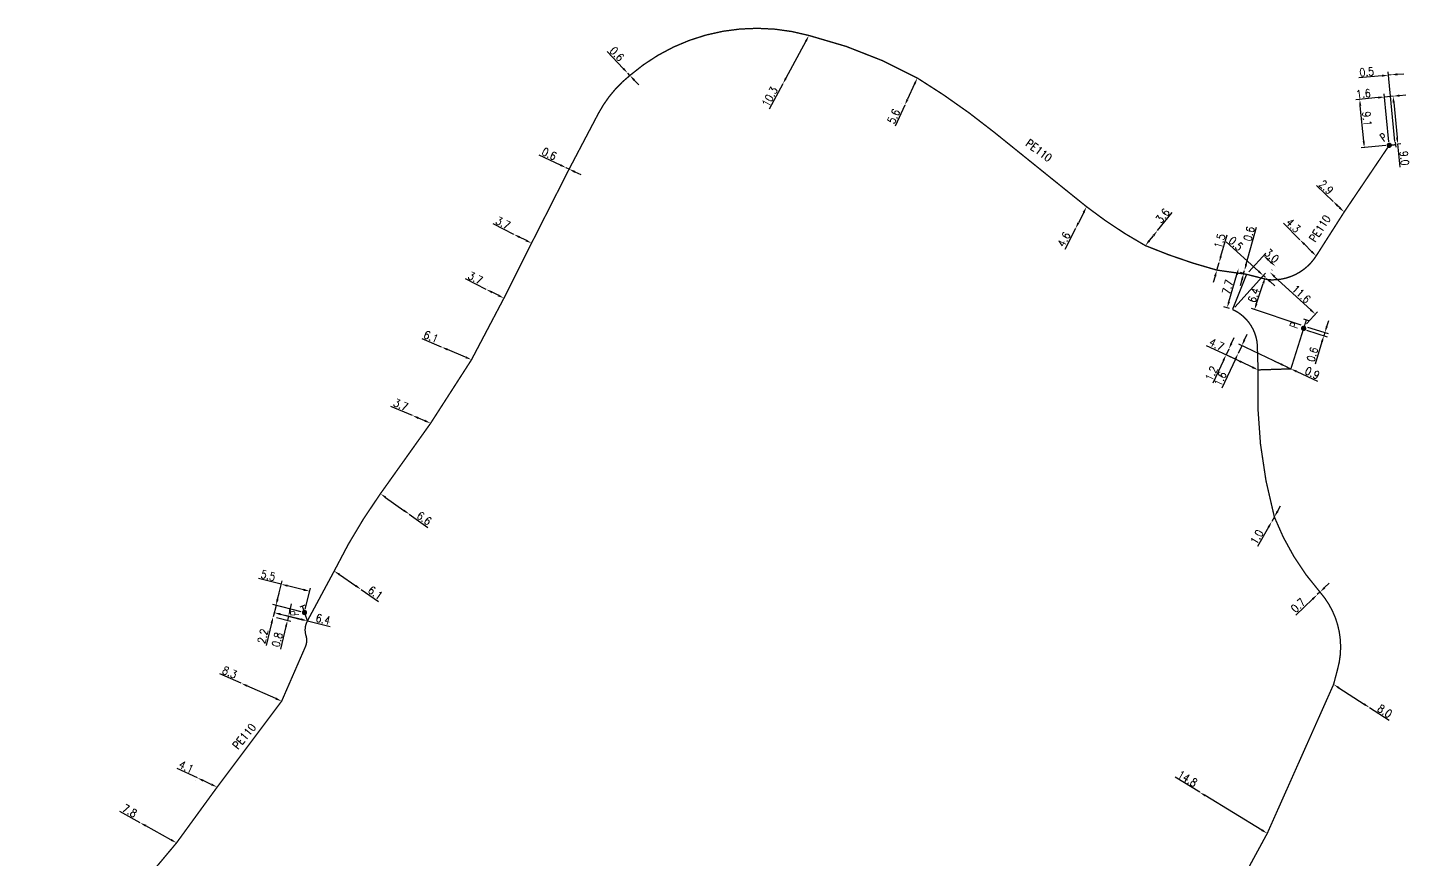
# Model space of a CAD drawing. Header units: millimetres. Extents: x 183244 to 183855, y 152994 to 153304.
# Drawn here: x 183596.2 to 183855.4, y 153147.8 to 153303.8 of the extents above; entities that cross this region are included whole.
import ezdxf
from ezdxf.enums import TextEntityAlignment as Align

# ---------------------------------------------------------------- set-up
doc = ezdxf.new("R2010")
doc.units = ezdxf.units.MM
doc.header["$PDMODE"] = 34
doc.linetypes.add('L_100_PE', pattern=[14, 10, -1.5, 1, -1.5])
doc.layers.get('0').update_dxf_attribs({"linetype": 'CONTINUOUS'})
doc.layers.get('DEFPOINTS').update_dxf_attribs({"linetype": 'CONTINUOUS'})
for name, color, linetype in [('L_140', 3, 'CONTINUOUS'), ('L_300', 7, 'CONTINUOUS'), ('L_340', 7, 'CONTINUOUS')]:
    doc.layers.add(name, color=color, linetype=linetype)
doc.styles.add('G_ROMANS', font='ROMANS.SHX', dxfattribs={"width": 0.75})
doc.styles.get("Standard").update_dxf_attribs({"font": 'romans.shx', "width": 0.85})
doc.dimstyles.get("Standard").update_dxf_attribs({"dimtxt": 1.5, "dimasz": 1.2, "dimexe": 0.625, "dimexo": 0.625, "dimgap": 0.25, "dimtad": 1, "dimdec": 1, "dimzin": 0, "dimdsep": 46, "dimtxsty": 'Standard', "dimcen": -0.5, "dimadec": 0, "dimazin": 0, "dimtfac": 1, "dimtdec": 1, "dimtmove": 0, "dimatfit": 3, "dimfxl": 1, "dimtolj": 1, "dimtzin": 0, "dimarcsym": 0})

# ---------------------------------------------------------------- blocks, each defined once
blk = doc.blocks.new('L_340_07')
at = {"color": 0, "linetype": 'Continuous', "const_width": 0.25, "flags": 128}
blk.add_lwpolyline([(0, 0), (1.25, 0)], dxfattribs=at)
at = {"color": 0, "linetype": 'Continuous', "flags": 128}
blk.add_lwpolyline([(1.25, -0.5), (1.25, 0.5)], dxfattribs=at)
at = {"color": 0, "linetype": 'Continuous', "style": 'G_ROMANS', "width": 0.75, "flags": 3}
for tag, p in [('DEF_LEG', (0.72, -3.47)), ('DEF_COUP', (0.72, -5.97)), ('DEF_TYPE', (0.72, -8.47))]:
    blk.add_attdef(tag, text='', height=1.2, dxfattribs=at).set_placement(p, align=Align.MIDDLE)
blk = doc.blocks.new('L_300_12')
at = {"color": 0, "linetype": 'Continuous', "const_width": 0.497, "flags": 128}
blk.add_lwpolyline([(-0.25, 0, 1), (0.25, 0, 1)], format="xyb", close=True, dxfattribs=at)
at = {"color": 0, "linetype": 'Continuous', "style": 'G_ROMANS', "width": 0.75}
blk.add_text('P', height=1.5, dxfattribs=at).set_placement((0, 1.85), align=Align.MIDDLE)
at = {"color": 0, "linetype": 'Continuous', "style": 'G_ROMANS', "width": 0.75, "flags": 3}
for tag, p in [('DEF_LEG', (0, -5)), ('DEF_COUP', (0, -7.5)), ('DEF_TYPE', (0, -10))]:
    blk.add_attdef(tag, text='', height=1.2, dxfattribs=at).set_placement(p, align=Align.MIDDLE)
blk = doc.blocks.new('*D36')
at = {"layer": 'DEFPOINTS', "color": 0, "linetype": 'Continuous'}
for p in [(183617.32, 153154.66), (183617.32, 153154.66), (183624.15, 153150.88)]:
    blk.add_point(p, dxfattribs=at)
at = {"layer": 'L_140', "color": 0, "linetype": 'Continuous', "lineweight": -2}
for p, q in [((183617.32, 153154.66), (183613.5, 153156.78)), ((183623.1, 153151.46), (183618.37, 153154.08))]:
    blk.add_line(p, q, dxfattribs=at)
at = {"layer": 'L_140', "color": 0, "linetype": 'Continuous'}
for points in [[(183618.47, 153154.26), (183618.28, 153153.91), (183617.32, 153154.66)], [(183623.19, 153151.64), (183623, 153151.29), (183624.15, 153150.88)]]:
    blk.add_solid(points, dxfattribs=at)
at = {"layer": 'L_140', "color": 0, "linetype": 'Continuous', "insert": (183615.37, 153156.89), "char_height": 1.5, "attachment_point": 5, "rotation": 331.0026}
blk.add_mtext('\\A1;7.8', dxfattribs=at)
blk = doc.blocks.new('*D37')
at = {"layer": 'DEFPOINTS', "color": 0, "linetype": 'Continuous'}
for p in [(183628.05, 153163.07), (183628.05, 153163.07), (183631.76, 153161.34)]:
    blk.add_point(p, dxfattribs=at)
at = {"layer": 'L_140', "color": 0, "linetype": 'Continuous', "lineweight": -2}
for p, q in [((183628.05, 153163.07), (183624.26, 153164.83)), ((183627.78, 153162.5), (183627.78, 153162.5)), ((183630.67, 153161.84), (183629.13, 153162.56)), ((183631.5, 153160.77), (183631.5, 153160.77))]:
    blk.add_line(p, q, dxfattribs=at)
at = {"layer": 'L_140', "color": 0, "linetype": 'Continuous'}
for points in [[(183629.22, 153162.74), (183629.05, 153162.38), (183628.05, 153163.07)], [(183630.76, 153162.02), (183630.59, 153161.66), (183631.76, 153161.34)]]:
    blk.add_solid(points, dxfattribs=at)
at = {"layer": 'L_140', "color": 0, "linetype": 'Continuous', "insert": (183625.96, 153165.15), "char_height": 1.5, "attachment_point": 5, "rotation": 335.0096}
blk.add_mtext('\\A1;4.1', dxfattribs=at)
blk = doc.blocks.new('*D38')
at = {"layer": 'DEFPOINTS', "color": 0, "linetype": 'Continuous'}
for p in [(183636.26, 153180.82), (183636.26, 153180.82), (183643.85, 153177.46)]:
    blk.add_point(p, dxfattribs=at)
at = {"layer": 'L_140', "color": 0, "linetype": 'Continuous', "lineweight": -2}
for p, q in [((183636.26, 153180.82), (183632.26, 153182.58)), ((183642.75, 153177.95), (183637.35, 153180.33))]:
    blk.add_line(p, q, dxfattribs=at)
at = {"layer": 'L_140', "color": 0, "linetype": 'Continuous'}
for points in [[(183637.43, 153180.51), (183637.27, 153180.15), (183636.26, 153180.82)], [(183642.83, 153178.13), (183642.67, 153177.76), (183643.85, 153177.46)]]:
    blk.add_solid(points, dxfattribs=at)
at = {"layer": 'L_140', "color": 0, "linetype": 'Continuous', "insert": (183634.11, 153182.86), "char_height": 1.5, "attachment_point": 5, "rotation": 336.1501}
blk.add_mtext('\\A1;8.3', dxfattribs=at)
blk = doc.blocks.new('*D39')
at = {"layer": 'DEFPOINTS', "color": 0, "linetype": 'Continuous'}
for p in [(183642.26, 153193.28), (183644.95, 153192.61), (183648.67, 153192.51)]:
    blk.add_point(p, dxfattribs=at)
at = {"layer": 'L_140', "color": 0, "linetype": 'Continuous', "lineweight": -2}
for p, q in [((183645.43, 153194.55), (183645.72, 153195.72)), ((183642.87, 153193.13), (183645.56, 153192.46)), ((183648.06, 153192.67), (183644.53, 153193.54)), ((183645.14, 153193.39), (183644.95, 153192.61)), ((183644.66, 153191.45), (183643.61, 153187.2))]:
    blk.add_line(p, q, dxfattribs=at)
at = {"layer": 'L_140', "color": 0, "linetype": 'Continuous'}
for points in [[(183645.24, 153194.6), (183645.62, 153194.51), (183645.14, 153193.39)], [(183644.47, 153191.5), (183644.85, 153191.4), (183644.95, 153192.61)]]:
    blk.add_solid(points, dxfattribs=at)
at = {"layer": 'L_140', "color": 0, "linetype": 'Continuous', "insert": (183643.02, 153188.98), "char_height": 1.5, "attachment_point": 5, "rotation": 76.0758}
blk.add_mtext('\\A1;0.8', dxfattribs=at)
blk = doc.blocks.new('*D40')
at = {"layer": 'DEFPOINTS', "color": 0, "linetype": 'Continuous'}
for p in [(183642.46, 153194.06), (183642.46, 153194.06), (183648.67, 153192.51)]:
    blk.add_point(p, dxfattribs=at)
at = {"layer": 'L_140', "color": 0, "linetype": 'Continuous', "lineweight": -2}
for p, q in [((183642.31, 153193.45), (183642.31, 153193.45)), ((183643.62, 153193.77), (183647.5, 153192.8)), ((183648.52, 153191.91), (183648.52, 153191.91)), ((183648.67, 153192.51), (183652.91, 153191.46))]:
    blk.add_line(p, q, dxfattribs=at)
at = {"layer": 'L_140', "color": 0, "linetype": 'Continuous'}
for points in [[(183643.67, 153193.96), (183643.57, 153193.57), (183642.46, 153194.06)], [(183647.55, 153193), (183647.45, 153192.61), (183648.67, 153192.51)]]:
    blk.add_solid(points, dxfattribs=at)
at = {"layer": 'L_140', "color": 0, "linetype": 'Continuous', "insert": (183651.61, 153192.82), "char_height": 1.5, "attachment_point": 5, "rotation": 346.0758}
blk.add_mtext('\\A1;6.4', dxfattribs=at)
blk = doc.blocks.new('*D41')
at = {"layer": 'DEFPOINTS', "color": 0, "linetype": 'Continuous'}
for p in [(183642.26, 153193.28), (183642.26, 153193.28), (183648.13, 153194.09)]:
    blk.add_point(p, dxfattribs=at)
at = {"layer": 'L_300', "color": 0, "linetype": 'Continuous', "lineweight": -2}
for p, q in [((183643.08, 153196.58), (183643.37, 153197.74)), ((183647.52, 153194.24), (183642.19, 153195.56)), ((183642.79, 153195.41), (183642.26, 153193.28)), ((183641.97, 153192.11), (183640.92, 153187.87))]:
    blk.add_line(p, q, dxfattribs=at)
at = {"layer": 'L_300', "color": 0, "linetype": 'Continuous'}
for points in [[(183642.89, 153196.63), (183643.28, 153196.53), (183642.79, 153195.41)], [(183641.78, 153192.16), (183642.17, 153192.07), (183642.26, 153193.28)]]:
    blk.add_solid(points, dxfattribs=at)
at = {"layer": 'L_300', "color": 0, "linetype": 'Continuous', "insert": (183640.33, 153189.65), "char_height": 1.5, "attachment_point": 5, "rotation": 76.0758}
blk.add_mtext('\\A1;2.2', dxfattribs=at)
blk = doc.blocks.new('*D42')
at = {"layer": 'DEFPOINTS', "color": 0, "linetype": 'Continuous'}
for p in [(183643.78, 153199.39), (183642.79, 153195.41), (183648.13, 153194.09)]:
    blk.add_point(p, dxfattribs=at)
at = {"layer": 'L_300', "color": 0, "linetype": 'Continuous', "lineweight": -2}
for p, q in [((183643.78, 153199.39), (183639.54, 153200.44)), ((183642.94, 153196.02), (183643.93, 153200)), ((183647.95, 153198.35), (183644.94, 153199.1)), ((183648.28, 153194.7), (183649.27, 153198.67))]:
    blk.add_line(p, q, dxfattribs=at)
at = {"layer": 'L_300', "color": 0, "linetype": 'Continuous'}
for points in [[(183644.99, 153199.29), (183644.89, 153198.91), (183643.78, 153199.39)], [(183648, 153198.55), (183647.9, 153198.16), (183649.12, 153198.07)]]:
    blk.add_solid(points, dxfattribs=at)
at = {"layer": 'L_300', "color": 0, "linetype": 'Continuous', "insert": (183641.32, 153201.03), "char_height": 1.5, "attachment_point": 5, "rotation": 346.0758}
blk.add_mtext('\\A1;5.5', dxfattribs=at)
blk = doc.blocks.new('*D43')
at = {"layer": 'DEFPOINTS', "color": 0, "linetype": 'Continuous'}
for p in [(183653.7, 153201.87), (183658.73, 153198.42), (183658.73, 153198.42)]:
    blk.add_point(p, dxfattribs=at)
at = {"layer": 'L_140', "color": 0, "linetype": 'Continuous', "lineweight": -2}
for p, q in [((183654.69, 153201.19), (183657.74, 153199.1)), ((183658.73, 153198.42), (183661.98, 153196.18))]:
    blk.add_line(p, q, dxfattribs=at)
at = {"layer": 'L_140', "color": 0, "linetype": 'Continuous'}
for points in [[(183654.8, 153201.36), (183654.58, 153201.03), (183653.7, 153201.87)], [(183657.85, 153199.26), (183657.63, 153198.93), (183658.73, 153198.42)]]:
    blk.add_solid(points, dxfattribs=at)
at = {"layer": 'L_140', "color": 0, "linetype": 'Continuous', "insert": (183661.42, 153197.78), "char_height": 1.5, "attachment_point": 5, "rotation": 325.5075}
blk.add_mtext('\\A1;6.1', dxfattribs=at)
blk = doc.blocks.new('*D44')
at = {"layer": 'DEFPOINTS', "color": 0, "linetype": 'Continuous'}
for p in [(183662.36, 153216.37), (183667.74, 153212.54), (183667.74, 153212.54)]:
    blk.add_point(p, dxfattribs=at)
at = {"layer": 'L_140', "color": 0, "linetype": 'Continuous', "lineweight": -2}
for p, q in [((183663.34, 153215.67), (183666.76, 153213.23)), ((183667.74, 153212.54), (183671.25, 153210.04))]:
    blk.add_line(p, q, dxfattribs=at)
at = {"layer": 'L_140', "color": 0, "linetype": 'Continuous'}
for points in [[(183663.46, 153215.83), (183663.23, 153215.51), (183662.36, 153216.37)], [(183666.88, 153213.4), (183666.65, 153213.07), (183667.74, 153212.54)]]:
    blk.add_solid(points, dxfattribs=at)
at = {"layer": 'L_140', "color": 0, "linetype": 'Continuous', "insert": (183670.56, 153211.75), "char_height": 1.5, "attachment_point": 5, "rotation": 324.5307}
blk.add_mtext('\\A1;6.6', dxfattribs=at)
blk = doc.blocks.new('*D45')
at = {"layer": 'DEFPOINTS', "color": 0, "linetype": 'Continuous'}
for p in [(183668.37, 153231.04), (183668.37, 153231.04), (183671.77, 153229.59)]:
    blk.add_point(p, dxfattribs=at)
at = {"layer": 'L_140', "color": 0, "linetype": 'Continuous', "lineweight": -2}
for p, q in [((183668.37, 153231.04), (183664.34, 153232.74)), ((183670.67, 153230.06), (183669.47, 153230.57))]:
    blk.add_line(p, q, dxfattribs=at)
at = {"layer": 'L_140', "color": 0, "linetype": 'Continuous'}
for points in [[(183669.55, 153230.75), (183669.39, 153230.38), (183668.37, 153231.04)], [(183670.75, 153230.24), (183670.59, 153229.88), (183671.77, 153229.59)]]:
    blk.add_solid(points, dxfattribs=at)
at = {"layer": 'L_140', "color": 0, "linetype": 'Continuous', "insert": (183666.19, 153233.04), "char_height": 1.5, "attachment_point": 5, "rotation": 337.0023}
blk.add_mtext('\\A1;3.7', dxfattribs=at)
blk = doc.blocks.new('*D46')
at = {"layer": 'DEFPOINTS', "color": 0, "linetype": 'Continuous'}
for p in [(183673.82, 153243.88), (183673.82, 153243.88), (183679.43, 153241.5)]:
    blk.add_point(p, dxfattribs=at)
at = {"layer": 'L_140', "color": 0, "linetype": 'Continuous', "lineweight": -2}
for p, q in [((183673.82, 153243.88), (183670.19, 153245.43)), ((183678.33, 153241.97), (183674.92, 153243.42))]:
    blk.add_line(p, q, dxfattribs=at)
at = {"layer": 'L_140', "color": 0, "linetype": 'Continuous'}
for points in [[(183675, 153243.6), (183674.85, 153243.23), (183673.82, 153243.88)], [(183678.41, 153242.15), (183678.25, 153241.79), (183679.43, 153241.5)]]:
    blk.add_solid(points, dxfattribs=at)
at = {"layer": 'L_140', "color": 0, "linetype": 'Continuous', "insert": (183671.84, 153245.81), "char_height": 1.5, "attachment_point": 5, "rotation": 337.0031}
blk.add_mtext('\\A1;6.1', dxfattribs=at)
blk = doc.blocks.new('*D47')
at = {"layer": 'DEFPOINTS', "color": 0, "linetype": 'Continuous'}
for p in [(183682.19, 153254.7), (183682.19, 153254.7), (183685.5, 153253.04)]:
    blk.add_point(p, dxfattribs=at)
at = {"layer": 'L_140', "color": 0, "linetype": 'Continuous', "lineweight": -2}
for p, q in [((183682.19, 153254.7), (183678.29, 153256.66)), ((183682.47, 153255.26), (183682.47, 153255.26)), ((183684.43, 153253.58), (183683.27, 153254.16)), ((183685.78, 153253.6), (183685.78, 153253.6))]:
    blk.add_line(p, q, dxfattribs=at)
at = {"layer": 'L_140', "color": 0, "linetype": 'Continuous'}
for points in [[(183683.36, 153254.34), (183683.18, 153253.98), (183682.19, 153254.7)], [(183684.52, 153253.76), (183684.34, 153253.4), (183685.5, 153253.04)]]:
    blk.add_solid(points, dxfattribs=at)
at = {"layer": 'L_140', "color": 0, "linetype": 'Continuous', "insert": (183680.15, 153256.84), "char_height": 1.5, "attachment_point": 5, "rotation": 333.3756}
blk.add_mtext('\\A1;3.7', dxfattribs=at)
blk = doc.blocks.new('*D48')
at = {"layer": 'DEFPOINTS', "color": 0, "linetype": 'Continuous'}
for p in [(183687.37, 153265.02), (183687.37, 153265.02), (183690.68, 153263.36)]:
    blk.add_point(p, dxfattribs=at)
at = {"layer": 'L_140', "color": 0, "linetype": 'Continuous', "lineweight": -2}
for p, q in [((183687.37, 153265.02), (183683.46, 153266.98)), ((183689.6, 153263.9), (183688.44, 153264.48))]:
    blk.add_line(p, q, dxfattribs=at)
at = {"layer": 'L_140', "color": 0, "linetype": 'Continuous'}
for points in [[(183688.53, 153264.66), (183688.35, 153264.31), (183687.37, 153265.02)], [(183689.69, 153264.08), (183689.51, 153263.72), (183690.68, 153263.36)]]:
    blk.add_solid(points, dxfattribs=at)
at = {"layer": 'L_140', "color": 0, "linetype": 'Continuous', "insert": (183685.33, 153267.17), "char_height": 1.5, "attachment_point": 5, "rotation": 333.3749}
blk.add_mtext('\\A1;3.7', dxfattribs=at)
blk = doc.blocks.new('*D49')
at = {"layer": 'DEFPOINTS', "color": 0, "linetype": 'Continuous'}
for p in [(183697.18, 153277.5), (183697.18, 153277.5), (183697.72, 153277.25)]:
    blk.add_point(p, dxfattribs=at)
at = {"layer": 'L_140', "color": 0, "linetype": 'Continuous', "lineweight": -2}
for p, q in [((183696.09, 153278.02), (183692.14, 153279.89)), ((183697.72, 153277.25), (183697.18, 153277.5)), ((183698.8, 153276.74), (183699.89, 153276.22))]:
    blk.add_line(p, q, dxfattribs=at)
at = {"layer": 'L_140', "color": 0, "linetype": 'Continuous'}
for points in [[(183696.18, 153278.2), (183696.01, 153277.84), (183697.18, 153277.5)], [(183698.89, 153276.92), (183698.72, 153276.55), (183697.72, 153277.25)]]:
    blk.add_solid(points, dxfattribs=at)
at = {"layer": 'L_140', "color": 0, "linetype": 'Continuous', "insert": (183694, 153280.11), "char_height": 1.5, "attachment_point": 5, "rotation": 334.6797}
blk.add_mtext('\\A1;0.6', dxfattribs=at)
blk = doc.blocks.new('*D50')
at = {"layer": 'DEFPOINTS', "color": 0, "linetype": 'Continuous'}
for p in [(183708.7, 153295.26), (183708.7, 153295.26), (183709.11, 153294.82)]:
    blk.add_point(p, dxfattribs=at)
at = {"layer": 'L_140', "color": 0, "linetype": 'Continuous', "lineweight": -2}
for p, q in [((183707.88, 153296.13), (183704.88, 153299.31)), ((183709.11, 153294.82), (183708.7, 153295.26)), ((183709.94, 153293.95), (183710.76, 153293.08))]:
    blk.add_line(p, q, dxfattribs=at)
at = {"layer": 'L_140', "color": 0, "linetype": 'Continuous'}
for points in [[(183708.02, 153296.27), (183707.73, 153296), (183708.7, 153295.26)], [(183710.08, 153294.09), (183709.79, 153293.81), (183709.11, 153294.82)]]:
    blk.add_solid(points, dxfattribs=at)
at = {"layer": 'L_140', "color": 0, "linetype": 'Continuous', "insert": (183706.69, 153298.85), "char_height": 1.5, "attachment_point": 5, "rotation": 313.3179}
blk.add_mtext('\\A1;0.6', dxfattribs=at)
blk = doc.blocks.new('*D51')
at = {"layer": 'DEFPOINTS', "color": 0, "linetype": 'Continuous'}
for p in [(183742.67, 153302.32), (183737.78, 153293.26), (183737.78, 153293.26)]:
    blk.add_point(p, dxfattribs=at)
at = {"layer": 'L_140', "color": 0, "linetype": 'Continuous', "lineweight": -2}
for p, q in [((183742.1, 153301.27), (183738.35, 153294.31)), ((183737.78, 153293.26), (183735.22, 153288.5))]:
    blk.add_line(p, q, dxfattribs=at)
at = {"layer": 'L_140', "color": 0, "linetype": 'Continuous'}
for points in [[(183741.93, 153301.36), (183742.28, 153301.17), (183742.67, 153302.32)], [(183738.18, 153294.41), (183738.53, 153294.22), (183737.78, 153293.26)]]:
    blk.add_solid(points, dxfattribs=at)
at = {"layer": 'L_140', "color": 0, "linetype": 'Continuous', "insert": (183735.34, 153290.83), "char_height": 1.5, "attachment_point": 5, "rotation": 61.6697}
blk.add_mtext('\\A1;10.3', dxfattribs=at)
blk = doc.blocks.new('*D52')
at = {"layer": 'DEFPOINTS', "color": 0, "linetype": 'Continuous'}
for p in [(183762.98, 153294.34), (183760.64, 153289.26), (183760.64, 153289.26)]:
    blk.add_point(p, dxfattribs=at)
at = {"layer": 'L_140', "color": 0, "linetype": 'Continuous', "lineweight": -2}
for p, q in [((183762.42, 153294.6), (183762.42, 153294.6)), ((183762.48, 153293.25), (183761.14, 153290.35)), ((183760.64, 153289.26), (183758.8, 153285.29)), ((183760.07, 153289.52), (183760.07, 153289.52))]:
    blk.add_line(p, q, dxfattribs=at)
at = {"layer": 'L_140', "color": 0, "linetype": 'Continuous'}
for points in [[(183762.3, 153293.34), (183762.66, 153293.17), (183762.98, 153294.34)], [(183760.96, 153290.43), (183761.32, 153290.26), (183760.64, 153289.26)]]:
    blk.add_solid(points, dxfattribs=at)
at = {"layer": 'L_140', "color": 0, "linetype": 'Continuous', "insert": (183758.56, 153287.15), "char_height": 1.5, "attachment_point": 5, "rotation": 65.2122}
blk.add_mtext('\\A1;5.6', dxfattribs=at)
blk = doc.blocks.new('*D53')
at = {"layer": 'DEFPOINTS', "color": 0, "linetype": 'Continuous'}
for p in [(183794.7, 153270.2), (183792.62, 153266.1), (183792.62, 153266.1)]:
    blk.add_point(p, dxfattribs=at)
at = {"layer": 'L_140', "color": 0, "linetype": 'Continuous', "lineweight": -2}
for p, q in [((183794.16, 153269.13), (183793.16, 153267.17)), ((183792.62, 153266.1), (183790.65, 153262.2))]:
    blk.add_line(p, q, dxfattribs=at)
at = {"layer": 'L_140', "color": 0, "linetype": 'Continuous'}
for points in [[(183793.98, 153269.22), (183794.33, 153269.04), (183794.7, 153270.2)], [(183792.98, 153267.26), (183793.34, 153267.08), (183792.62, 153266.1)]]:
    blk.add_solid(points, dxfattribs=at)
at = {"layer": 'L_140', "color": 0, "linetype": 'Continuous', "insert": (183790.47, 153264.07), "char_height": 1.5, "attachment_point": 5, "rotation": 63.1572}
blk.add_mtext('\\A1;4.6', dxfattribs=at)
blk = doc.blocks.new('*D54')
at = {"layer": 'DEFPOINTS', "color": 0, "linetype": 'Continuous'}
for p in [(183807.98, 153265.71), (183807.98, 153265.71), (183805.71, 153262.91)]:
    blk.add_point(p, dxfattribs=at)
at = {"layer": 'L_140', "color": 0, "linetype": 'Continuous', "lineweight": -2}
for p, q in [((183807.98, 153265.71), (183810.73, 153269.1)), ((183806.47, 153263.84), (183807.22, 153264.77))]:
    blk.add_line(p, q, dxfattribs=at)
at = {"layer": 'L_140', "color": 0, "linetype": 'Continuous'}
for points in [[(183807.07, 153264.9), (183807.38, 153264.65), (183807.98, 153265.71)], [(183806.31, 153263.97), (183806.62, 153263.72), (183805.71, 153262.91)]]:
    blk.add_solid(points, dxfattribs=at)
at = {"layer": 'L_140', "color": 0, "linetype": 'Continuous', "insert": (183808.96, 153268.5), "char_height": 1.5, "attachment_point": 5, "rotation": 50.9811}
blk.add_mtext('\\A1;3.6', dxfattribs=at)
blk = doc.blocks.new('*D55')
at = {"layer": 'DEFPOINTS', "color": 0, "linetype": 'Continuous'}
for p in [(183819.12, 153258.31), (183819.54, 153259.75), (183819.54, 153259.75)]:
    blk.add_point(p, dxfattribs=at)
at = {"layer": 'L_140', "color": 0, "linetype": 'Continuous', "lineweight": -2}
for p, q in [((183819.87, 153260.9), (183821.03, 153264.93)), ((183819.12, 153258.31), (183819.54, 153259.75)), ((183818.79, 153257.15), (183818.45, 153256))]:
    blk.add_line(p, q, dxfattribs=at)
at = {"layer": 'L_140', "color": 0, "linetype": 'Continuous'}
for points in [[(183819.68, 153260.96), (183820.06, 153260.85), (183819.54, 153259.75)], [(183818.59, 153257.21), (183818.98, 153257.1), (183819.12, 153258.31)]]:
    blk.add_solid(points, dxfattribs=at)
at = {"layer": 'L_140', "color": 0, "linetype": 'Continuous', "insert": (183819.66, 153263.77), "char_height": 1.5, "attachment_point": 5, "rotation": 73.8871}
blk.add_mtext('\\A1;1.5', dxfattribs=at)
blk = doc.blocks.new('*D56')
at = {"layer": 'DEFPOINTS', "color": 0, "linetype": 'Continuous'}
for p in [(183830.09, 153259.02), (183830.09, 153259.02), (183824.69, 153257.52)]:
    blk.add_point(p, dxfattribs=at)
at = {"layer": 'L_140', "color": 0, "linetype": 'Continuous', "lineweight": -2}
for p, q in [((183825.11, 153257.98), (183828.28, 153261.5)), ((183828.75, 153260.23), (183829.2, 153259.83))]:
    blk.add_line(p, q, dxfattribs=at)
at = {"layer": 'L_140', "color": 0, "linetype": 'Continuous'}
for points in [[(183828.89, 153260.38), (183828.62, 153260.08), (183827.86, 153261.03)], [(183829.33, 153259.97), (183829.06, 153259.68), (183830.09, 153259.02)]]:
    blk.add_solid(points, dxfattribs=at)
at = {"layer": 'L_140', "color": 0, "linetype": 'Continuous', "insert": (183829.4, 153260.99), "char_height": 1.5, "attachment_point": 5, "rotation": 317.8918}
blk.add_mtext('\\A1;3.0', dxfattribs=at)
blk = doc.blocks.new('*D57')
at = {"layer": 'DEFPOINTS', "color": 0, "linetype": 'Continuous'}
for p in [(183824.3, 153258.25), (183824.3, 153258.25), (183824.69, 153257.52)]:
    blk.add_point(p, dxfattribs=at)
at = {"layer": 'L_140', "color": 0, "linetype": 'Continuous', "lineweight": -2}
for p, q in [((183824.62, 153259.41), (183826.53, 153266.39)), ((183824.09, 153257.69), (183823.54, 153257.84)), ((183824.14, 153257.67), (183824.3, 153258.25)), ((183823.82, 153256.51), (183823.51, 153255.36))]:
    blk.add_line(p, q, dxfattribs=at)
at = {"layer": 'L_140', "color": 0, "linetype": 'Continuous'}
for points in [[(183824.42, 153259.46), (183824.81, 153259.35), (183824.3, 153258.25)], [(183823.63, 153256.57), (183824.02, 153256.46), (183824.14, 153257.67)]]:
    blk.add_solid(points, dxfattribs=at)
at = {"layer": 'L_140', "color": 0, "linetype": 'Continuous', "insert": (183825.15, 153265.12), "char_height": 1.5, "attachment_point": 5, "rotation": 74.6584}
blk.add_mtext('\\A1;0.6', dxfattribs=at)
blk = doc.blocks.new('*D58')
at = {"layer": 'DEFPOINTS', "color": 0, "linetype": 'Continuous'}
for p in [(183828.19, 153256.96), (183828.19, 153256.96), (183822.06, 153250.92)]:
    blk.add_point(p, dxfattribs=at)
at = {"layer": 'L_140', "color": 0, "linetype": 'Continuous', "lineweight": -2}
for p, q in [((183826.93, 153258.1), (183820.83, 153263.6)), ((183822.47, 153251.38), (183828.24, 153257.76)), ((183828.19, 153256.96), (183827.82, 153257.29)), ((183829.08, 153256.15), (183829.97, 153255.35))]:
    blk.add_line(p, q, dxfattribs=at)
at = {"layer": 'L_140', "color": 0, "linetype": 'Continuous'}
for points in [[(183827.06, 153258.25), (183826.79, 153257.95), (183827.82, 153257.29)], [(183829.21, 153256.3), (183828.94, 153256.01), (183828.19, 153256.96)]]:
    blk.add_solid(points, dxfattribs=at)
at = {"layer": 'L_140', "color": 0, "linetype": 'Continuous', "insert": (183822.68, 153263.28), "char_height": 1.5, "attachment_point": 5, "rotation": 317.8918}
blk.add_mtext('\\A1;0.5', dxfattribs=at)
blk = doc.blocks.new('*D59')
at = {"layer": 'DEFPOINTS', "color": 0, "linetype": 'Continuous'}
for p in [(183823.19, 153258.62), (183823.19, 153258.62), (183822.06, 153250.93)]:
    blk.add_point(p, dxfattribs=at)
at = {"layer": 'L_140', "color": 0, "linetype": 'Continuous', "lineweight": -2}
for p, q in [((183821.38, 153252.38), (183822.85, 153257.47)), ((183821.46, 153251.1), (183820.44, 153251.4))]:
    blk.add_line(p, q, dxfattribs=at)
at = {"layer": 'L_140', "color": 0, "linetype": 'Continuous'}
for points in [[(183822.66, 153257.52), (183823.05, 153257.41), (183823.19, 153258.62)], [(183821.19, 153252.43), (183821.57, 153252.32), (183821.04, 153251.22)]]:
    blk.add_solid(points, dxfattribs=at)
at = {"layer": 'L_140', "color": 0, "linetype": 'Continuous', "insert": (183821.14, 153255.14), "char_height": 1.5, "attachment_point": 5, "rotation": 73.8307}
blk.add_mtext('\\A1;7.7', dxfattribs=at)
blk = doc.blocks.new('*D60')
at = {"layer": 'DEFPOINTS', "color": 0, "linetype": 'Continuous'}
for p in [(183828.19, 153256.96), (183828.19, 153256.96), (183835.51, 153247.79)]:
    blk.add_point(p, dxfattribs=at)
at = {"layer": 'L_340', "color": 0, "linetype": 'Continuous', "lineweight": -2}
for p, q in [((183826.55, 153252.02), (183827.81, 153255.82)), ((183834.91, 153247.98), (183825.58, 153251.08))]:
    blk.add_line(p, q, dxfattribs=at)
at = {"layer": 'L_340', "color": 0, "linetype": 'Continuous'}
for points in [[(183827.62, 153255.88), (183828, 153255.76), (183828.19, 153256.96)], [(183826.36, 153252.09), (183826.74, 153251.96), (183826.17, 153250.88)]]:
    blk.add_solid(points, dxfattribs=at)
at = {"layer": 'L_340', "color": 0, "linetype": 'Continuous', "insert": (183826.02, 153253.6), "char_height": 1.5, "attachment_point": 5, "rotation": 71.6328}
blk.add_mtext('\\A1;6.4', dxfattribs=at)
blk = doc.blocks.new('*D61')
at = {"layer": 'DEFPOINTS', "color": 0, "linetype": 'Continuous'}
for p in [(183829, 153257.84), (183829.05, 153257.9), (183835.51, 153247.78)]:
    blk.add_point(p, dxfattribs=at)
at = {"layer": 'L_340', "color": 0, "linetype": 'Continuous', "lineweight": -2}
for p, q in [((183829.42, 153258.3), (183829.48, 153258.36)), ((183836.7, 153250.85), (183829.93, 153257.08)), ((183835.93, 153248.24), (183838, 153250.49))]:
    blk.add_line(p, q, dxfattribs=at)
at = {"layer": 'L_340', "color": 0, "linetype": 'Continuous'}
for points in [[(183830.07, 153257.23), (183829.8, 153256.94), (183829.05, 153257.9)], [(183836.83, 153251), (183836.56, 153250.7), (183837.58, 153250.03)]]:
    blk.add_solid(points, dxfattribs=at)
at = {"layer": 'L_340', "color": 0, "linetype": 'Continuous', "insert": (183834.95, 153253.82), "char_height": 1.5, "attachment_point": 5, "rotation": 317.3266}
blk.add_mtext('\\A1;11.6', dxfattribs=at)
blk = doc.blocks.new('*D62')
at = {"layer": 'DEFPOINTS', "color": 0, "linetype": 'Continuous'}
for p in [(183835.51, 153247.78), (183835.33, 153247.21), (183839.35, 153246.58)]:
    blk.add_point(p, dxfattribs=at)
at = {"layer": 'L_300', "color": 0, "linetype": 'Continuous', "lineweight": -2}
for p, q in [((183836.1, 153247.6), (183839.95, 153246.4)), ((183839.71, 153247.73), (183840.07, 153248.87)), ((183835.92, 153247.03), (183839.77, 153245.82)), ((183838.81, 153244.87), (183837.51, 153240.69)), ((183839.35, 153246.58), (183839.17, 153246.01))]:
    blk.add_line(p, q, dxfattribs=at)
at = {"layer": 'L_300', "color": 0, "linetype": 'Continuous'}
for points in [[(183839.52, 153247.79), (183839.9, 153247.67), (183839.35, 153246.58)], [(183838.62, 153244.92), (183839, 153244.81), (183839.17, 153246.01)]]:
    blk.add_solid(points, dxfattribs=at)
at = {"layer": 'L_300', "color": 0, "linetype": 'Continuous', "insert": (183837.03, 153242.5), "char_height": 1.5, "attachment_point": 5, "rotation": 72.6345}
blk.add_mtext('\\A1;0.6', dxfattribs=at)
blk = doc.blocks.new('*D63')
at = {"layer": 'DEFPOINTS', "color": 0, "linetype": 'Continuous'}
for p in [(183834.68, 153264), (183834.68, 153264), (183837.72, 153260.96)]:
    blk.add_point(p, dxfattribs=at)
at = {"layer": 'L_140', "color": 0, "linetype": 'Continuous', "lineweight": -2}
for p, q in [((183834.68, 153264), (183831.59, 153267.09)), ((183836.87, 153261.81), (183835.53, 153263.15))]:
    blk.add_line(p, q, dxfattribs=at)
at = {"layer": 'L_140', "color": 0, "linetype": 'Continuous'}
for points in [[(183835.67, 153263.29), (183835.39, 153263.01), (183834.68, 153264)], [(183837.01, 153261.95), (183836.73, 153261.67), (183837.72, 153260.96)]]:
    blk.add_solid(points, dxfattribs=at)
at = {"layer": 'L_140', "color": 0, "linetype": 'Continuous', "insert": (183833.42, 153266.68), "char_height": 1.5, "attachment_point": 5, "rotation": 315.0005}
blk.add_mtext('\\A1;4.3', dxfattribs=at)
blk = doc.blocks.new('*D64')
at = {"layer": 'DEFPOINTS', "color": 0, "linetype": 'Continuous'}
for p in [(183840.89, 153271.21), (183840.89, 153271.21), (183842.97, 153269.2)]:
    blk.add_point(p, dxfattribs=at)
at = {"layer": 'L_140', "color": 0, "linetype": 'Continuous', "lineweight": -2}
for p, q in [((183840.89, 153271.21), (183837.79, 153274.21)), ((183842.11, 153270.03), (183841.75, 153270.38))]:
    blk.add_line(p, q, dxfattribs=at)
at = {"layer": 'L_140', "color": 0, "linetype": 'Continuous'}
for points in [[(183841.89, 153270.52), (183841.61, 153270.23), (183840.89, 153271.21)], [(183842.25, 153270.17), (183841.97, 153269.89), (183842.97, 153269.2)]]:
    blk.add_solid(points, dxfattribs=at)
at = {"layer": 'L_140', "color": 0, "linetype": 'Continuous', "insert": (183839.6, 153273.85), "char_height": 1.5, "attachment_point": 5, "rotation": 315.9398}
blk.add_mtext('\\A1;2.9', dxfattribs=at)
blk = doc.blocks.new('*D65')
at = {"layer": 'DEFPOINTS', "color": 0, "linetype": 'Continuous'}
for p in [(183845.89, 153290.34), (183845.89, 153290.34), (183851.42, 153281.72)]:
    blk.add_point(p, dxfattribs=at)
at = {"layer": 'L_300', "color": 0, "linetype": 'Continuous', "lineweight": -2}
for p, q in [((183846.64, 153282.47), (183846, 153289.14)), ((183850.8, 153281.66), (183846.13, 153281.22))]:
    blk.add_line(p, q, dxfattribs=at)
at = {"layer": 'L_300', "color": 0, "linetype": 'Continuous'}
for points in [[(183846.2, 153289.16), (183845.8, 153289.12), (183845.89, 153290.34)], [(183846.84, 153282.49), (183846.44, 153282.45), (183846.75, 153281.28)]]:
    blk.add_solid(points, dxfattribs=at)
at = {"layer": 'L_300', "color": 0, "linetype": 'Continuous', "insert": (183847.24, 153286.7), "char_height": 1.5, "attachment_point": 5, "rotation": 275.4673}
blk.add_mtext('\\A1;9.1', dxfattribs=at)
blk = doc.blocks.new('*D66')
at = {"layer": 'DEFPOINTS', "color": 0, "linetype": 'Continuous'}
for p in [(183852.14, 153290.93), (183852.14, 153290.93), (183851.42, 153281.72)]:
    blk.add_point(p, dxfattribs=at)
at = {"layer": 'L_300', "color": 0, "linetype": 'Continuous', "lineweight": -2}
for p, q in [((183849.36, 153290.67), (183845.19, 153290.27)), ((183851.36, 153282.35), (183850.49, 153291.4)), ((183852.14, 153290.93), (183850.55, 153290.78)), ((183852.2, 153290.31), (183852.2, 153290.31)), ((183853.34, 153291.05), (183854.53, 153291.16))]:
    blk.add_line(p, q, dxfattribs=at)
at = {"layer": 'L_300', "color": 0, "linetype": 'Continuous'}
for points in [[(183849.34, 153290.87), (183849.38, 153290.47), (183850.55, 153290.78)], [(183853.32, 153291.25), (183853.36, 153290.85), (183852.14, 153290.93)]]:
    blk.add_solid(points, dxfattribs=at)
at = {"layer": 'L_300', "color": 0, "linetype": 'Continuous', "insert": (183846.58, 153291.41), "char_height": 1.5, "attachment_point": 5, "rotation": 5.4673}
blk.add_mtext('\\A1;1.6', dxfattribs=at)
blk = doc.blocks.new('*D67')
at = {"layer": 'DEFPOINTS', "color": 0, "linetype": 'Continuous'}
for p in [(183851.76, 153294.93), (183851.76, 153294.93), (183852.51, 153281.83)]:
    blk.add_point(p, dxfattribs=at)
at = {"layer": 'L_340', "color": 0, "linetype": 'Continuous', "lineweight": -2}
for p, q in [((183850.07, 153294.76), (183845.72, 153294.35)), ((183852.45, 153282.45), (183851.2, 153295.5)), ((183851.76, 153294.93), (183851.26, 153294.88)), ((183852.96, 153295.04), (183854.15, 153295.15))]:
    blk.add_line(p, q, dxfattribs=at)
at = {"layer": 'L_340', "color": 0, "linetype": 'Continuous'}
for points in [[(183850.05, 153294.96), (183850.09, 153294.57), (183851.26, 153294.88)], [(183852.94, 153295.24), (183852.98, 153294.84), (183851.76, 153294.93)]]:
    blk.add_solid(points, dxfattribs=at)
at = {"layer": 'L_340', "color": 0, "linetype": 'Continuous', "insert": (183847.2, 153295.49), "char_height": 1.5, "attachment_point": 5, "rotation": 5.4673}
blk.add_mtext('\\A1;0.5', dxfattribs=at)
blk = doc.blocks.new('*D68')
at = {"layer": 'DEFPOINTS', "color": 0, "linetype": 'Continuous'}
for p in [(183852.14, 153290.93), (183852.14, 153290.93), (183852.49, 153281.93)]:
    blk.add_point(p, dxfattribs=at)
at = {"layer": 'L_340', "color": 0, "linetype": 'Continuous', "lineweight": -2}
for p, q in [((183852.26, 153289.74), (183852.89, 153283.17)), ((183853, 153281.97), (183853.42, 153277.62)), ((183853.12, 153281.99), (183853.62, 153282.03))]:
    blk.add_line(p, q, dxfattribs=at)
at = {"layer": 'L_340', "color": 0, "linetype": 'Continuous'}
for points in [[(183852.46, 153289.76), (183852.06, 153289.72), (183852.14, 153290.93)], [(183853.09, 153283.19), (183852.69, 153283.15), (183853, 153281.97)]]:
    blk.add_solid(points, dxfattribs=at)
at = {"layer": 'L_340', "color": 0, "linetype": 'Continuous', "insert": (183854.26, 153279.3), "char_height": 1.5, "attachment_point": 5, "rotation": 275.4672}
blk.add_mtext('\\A1;9.0', dxfattribs=at)
blk = doc.blocks.new('*D69')
at = {"layer": 'DEFPOINTS', "color": 0, "linetype": 'Continuous'}
for p in [(183823.1, 153242.68), (183823.1, 153242.68), (183832.99, 153239.79)]:
    blk.add_point(p, dxfattribs=at)
at = {"layer": 'L_140', "color": 0, "linetype": 'Continuous', "lineweight": -2}
for p, q in [((183824.29, 153245.21), (183824.81, 153246.3)), ((183823.78, 153244.13), (183823.1, 153242.68)), ((183832.43, 153240.06), (183823.22, 153244.39)), ((183822.59, 153241.59), (183820.03, 153236.15))]:
    blk.add_line(p, q, dxfattribs=at)
at = {"layer": 'L_140', "color": 0, "linetype": 'Continuous'}
for points in [[(183824.11, 153245.3), (183824.48, 153245.13), (183823.78, 153244.13)], [(183822.41, 153241.68), (183822.77, 153241.51), (183823.1, 153242.68)]]:
    blk.add_solid(points, dxfattribs=at)
at = {"layer": 'L_140', "color": 0, "linetype": 'Continuous', "insert": (183819.76, 153237.92), "char_height": 1.5, "attachment_point": 5, "rotation": 64.7994}
blk.add_mtext('\\A1;1.6', dxfattribs=at)
blk = doc.blocks.new('*D70')
at = {"layer": 'DEFPOINTS', "color": 0, "linetype": 'Continuous'}
for p in [(183832.18, 153240.18), (183832.18, 153240.18), (183832.99, 153239.79)]:
    blk.add_point(p, dxfattribs=at)
at = {"layer": 'L_140', "color": 0, "linetype": 'Continuous', "lineweight": -2}
for p, q in [((183831.09, 153240.69), (183830.01, 153241.2)), ((183832.18, 153240.18), (183832.99, 153239.79)), ((183834.08, 153239.28), (183837.98, 153237.45))]:
    blk.add_line(p, q, dxfattribs=at)
at = {"layer": 'L_140', "color": 0, "linetype": 'Continuous'}
for points in [[(183831.18, 153240.87), (183831.01, 153240.51), (183832.18, 153240.18)], [(183834.17, 153239.46), (183833.99, 153239.1), (183832.99, 153239.79)]]:
    blk.add_solid(points, dxfattribs=at)
at = {"layer": 'L_140', "color": 0, "linetype": 'Continuous', "insert": (183837, 153239.01), "char_height": 1.5, "attachment_point": 5, "rotation": 334.7994}
blk.add_mtext('\\A1;0.9', dxfattribs=at)
blk = doc.blocks.new('*D71')
at = {"layer": 'DEFPOINTS', "color": 0, "linetype": 'Continuous'}
for p in [(183821.35, 153243.5), (183821.35, 153243.5), (183826.84, 153239.59)]:
    blk.add_point(p, dxfattribs=at)
at = {"layer": 'L_140', "color": 0, "linetype": 'Continuous', "lineweight": -2}
for p, q in [((183821.86, 153244.59), (183822.37, 153245.67)), ((183826.28, 153239.86), (183820.28, 153242.68)), ((183821.35, 153243.5), (183820.84, 153242.42)), ((183820.33, 153241.33), (183818.35, 153237.13))]:
    blk.add_line(p, q, dxfattribs=at)
at = {"layer": 'L_140', "color": 0, "linetype": 'Continuous'}
for points in [[(183820.15, 153241.42), (183820.51, 153241.25), (183820.84, 153242.42)], [(183821.68, 153244.67), (183822.04, 153244.5), (183821.35, 153243.5)]]:
    blk.add_solid(points, dxfattribs=at)
at = {"layer": 'L_140', "color": 0, "linetype": 'Continuous', "insert": (183818.09, 153238.91), "char_height": 1.5, "attachment_point": 5, "rotation": 64.7994}
blk.add_mtext('\\A1;1.2', dxfattribs=at)
blk = doc.blocks.new('*D72')
at = {"layer": 'DEFPOINTS', "color": 0, "linetype": 'Continuous'}
for p in [(183822.59, 153241.59), (183822.59, 153241.59), (183826.84, 153239.59)]:
    blk.add_point(p, dxfattribs=at)
at = {"layer": 'L_140', "color": 0, "linetype": 'Continuous', "lineweight": -2}
for p, q in [((183822.59, 153241.59), (183817.2, 153244.13)), ((183825.76, 153240.1), (183823.68, 153241.08))]:
    blk.add_line(p, q, dxfattribs=at)
at = {"layer": 'L_140', "color": 0, "linetype": 'Continuous'}
for points in [[(183823.76, 153241.26), (183823.59, 153240.9), (183822.59, 153241.59)], [(183825.84, 153240.28), (183825.67, 153239.92), (183826.84, 153239.59)]]:
    blk.add_solid(points, dxfattribs=at)
at = {"layer": 'L_140', "color": 0, "linetype": 'Continuous', "insert": (183819.06, 153244.36), "char_height": 1.5, "attachment_point": 5, "rotation": 334.7995}
blk.add_mtext('\\A1;4.7', dxfattribs=at)
blk = doc.blocks.new('*D73')
at = {"layer": 'DEFPOINTS', "color": 0, "linetype": 'Continuous'}
for p in [(183829.89, 153212.01), (183829.4, 153211.14), (183829.4, 153211.14)]:
    blk.add_point(p, dxfattribs=at)
at = {"layer": 'L_140', "color": 0, "linetype": 'Continuous', "lineweight": -2}
for p, q in [((183830.48, 153213.06), (183831.07, 153214.1)), ((183829.89, 153212.01), (183829.4, 153211.14)), ((183828.81, 153210.1), (183826.75, 153206.45))]:
    blk.add_line(p, q, dxfattribs=at)
at = {"layer": 'L_140', "color": 0, "linetype": 'Continuous'}
for points in [[(183830.31, 153213.16), (183830.66, 153212.96), (183829.89, 153212.01)], [(183828.63, 153210.2), (183828.98, 153210), (183829.4, 153211.14)]]:
    blk.add_solid(points, dxfattribs=at)
at = {"layer": 'L_140', "color": 0, "linetype": 'Continuous', "insert": (183826.61, 153208.24), "char_height": 1.5, "attachment_point": 5, "rotation": 60.5247}
blk.add_mtext('\\A1;1.0', dxfattribs=at)
blk = doc.blocks.new('*D74')
at = {"layer": 'DEFPOINTS', "color": 0, "linetype": 'Continuous'}
for p in [(183837.94, 153197.44), (183837.94, 153197.44), (183838.44, 153197.92)]:
    blk.add_point(p, dxfattribs=at)
at = {"layer": 'L_140', "color": 0, "linetype": 'Continuous', "lineweight": -2}
for p, q in [((183839.32, 153198.75), (183840.19, 153199.57)), ((183837.06, 153196.62), (183833.89, 153193.62)), ((183838.44, 153197.92), (183837.94, 153197.44))]:
    blk.add_line(p, q, dxfattribs=at)
at = {"layer": 'L_140', "color": 0, "linetype": 'Continuous'}
for points in [[(183839.18, 153198.89), (183839.45, 153198.6), (183838.44, 153197.92)], [(183836.93, 153196.76), (183837.2, 153196.47), (183837.94, 153197.44)]]:
    blk.add_solid(points, dxfattribs=at)
at = {"layer": 'L_140', "color": 0, "linetype": 'Continuous', "insert": (183834.35, 153195.43), "char_height": 1.5, "attachment_point": 5, "rotation": 43.387}
blk.add_mtext('\\A1;0.7', dxfattribs=at)
blk = doc.blocks.new('*D75')
at = {"layer": 'DEFPOINTS', "color": 0, "linetype": 'Continuous'}
for p in [(183840.99, 153180.6), (183847.71, 153176.26), (183847.71, 153176.26)]:
    blk.add_point(p, dxfattribs=at)
at = {"layer": 'L_140', "color": 0, "linetype": 'Continuous', "lineweight": -2}
for p, q in [((183842, 153179.95), (183846.7, 153176.91)), ((183847.71, 153176.26), (183851.38, 153173.89))]:
    blk.add_line(p, q, dxfattribs=at)
at = {"layer": 'L_140', "color": 0, "linetype": 'Continuous'}
for points in [[(183842.1, 153180.11), (183841.89, 153179.78), (183840.99, 153180.6)], [(183846.81, 153177.08), (183846.59, 153176.74), (183847.71, 153176.26)]]:
    blk.add_solid(points, dxfattribs=at)
at = {"layer": 'L_140', "color": 0, "linetype": 'Continuous', "insert": (183850.59, 153175.59), "char_height": 1.5, "attachment_point": 5, "rotation": 327.1871}
blk.add_mtext('\\A1;8.0', dxfattribs=at)
blk = doc.blocks.new('*D76')
at = {"layer": 'DEFPOINTS', "color": 0, "linetype": 'Continuous'}
for p in [(183815.92, 153160.36), (183815.92, 153160.36), (183828.56, 153152.66)]:
    blk.add_point(p, dxfattribs=at)
at = {"layer": 'L_140', "color": 0, "linetype": 'Continuous', "lineweight": -2}
for p, q in [((183815.92, 153160.36), (183811.31, 153163.18)), ((183827.53, 153153.29), (183816.94, 153159.74))]:
    blk.add_line(p, q, dxfattribs=at)
at = {"layer": 'L_140', "color": 0, "linetype": 'Continuous'}
for points in [[(183817.05, 153159.91), (183816.84, 153159.57), (183815.92, 153160.36)], [(183827.64, 153153.46), (183827.43, 153153.12), (183828.56, 153152.66)]]:
    blk.add_solid(points, dxfattribs=at)
at = {"layer": 'L_140', "color": 0, "linetype": 'Continuous', "insert": (183813.62, 153162.94), "char_height": 1.5, "attachment_point": 5, "rotation": 328.6431}
blk.add_mtext('\\A1;14.8', dxfattribs=at)

msp = doc.modelspace()

# ---------------------------------------------------------------- linework, layer by layer
at = {"layer": 'L_140', "linetype": 'L_100_PE', "flags": 128}
for points in [[(183596.37, 153118.72, 0.25, 0.25, 0), (183598.44, 153125.38, 0.25, 0.25, 0.100311), (183605.77, 153128.26, 0.25, 0.25, 0), (183613.03, 153137.6, 0.25, 0.25, 0), (183624.15, 153150.88, 0.25, 0.25, 0), (183631.76, 153161.34, 0.25, 0.25, 0), (183643.85, 153177.46, 0.25, 0.25, 0), (183648.22, 153187.49, 0.25, 0.25, 0.19927), (183648.38, 153189.85, 0.25, 0.25, -0.193217), (183648.67, 153192.51, 0.25, 0.25, 0), (183653.7, 153201.87, 0.25, 0.25, -0.040174), (183662.36, 153216.37, 0.25, 0.25, 0), (183671.77, 153229.59, 0.25, 0.25, 0), (183679.43, 153241.5, 0.25, 0.25, 0), (183685.5, 153253.04, 0.25, 0.25, 0), (183690.68, 153263.36, 0.25, 0.25, 0), (183697.72, 153277.25, 0.25, 0.25, 0), (183703.22, 153287.72, 0.25, 0.25, -0.101354), (183709.11, 153294.82, 0.25, 0.25, -0.251409), (183742.67, 153302.32, 0.25, 0.25, -0.066299), (183762.98, 153294.34, 0.25, 0.25, -0.031947), (183777.32, 153284.22, 0.25, 0.25, 0), (183794.7, 153270.2, 0.25, 0.25, 0.038787), (183805.71, 153262.91, 0.25, 0.25, 0.033733), (183819.12, 153258.31, 0.25, 0.25, 0), (183824.69, 153257.52, 0.25, 0.25, 0), (183828.62, 153256.52, 0.25, 0.25, 0.281678), (183837.72, 153260.96, 0.25, 0.25, 0), (183842.97, 153269.2, 0.25, 0.25, 0), (183851.42, 153281.72, 0.25, 0.25, 0), (183851.42, 153281.72, 0, 0, 0)], [(183824.69, 153257.52, 0.25, 0.25, 0), (183822.06, 153250.93, 0.25, 0.25, -0.302084), (183826.72, 153243.46, 0.25, 0.25, 0), (183826.84, 153239.59, 0, 0, 0)], [(183835.51, 153247.78, 0.25, 0.25, 0), (183835.51, 153247.78, 0.25, 0.25, 0), (183832.99, 153239.79, 0.25, 0.25, 0), (183826.84, 153239.59, 0.25, 0.25, 0.077812), (183829.89, 153212.01, 0.25, 0.25, 0.086985), (183838.44, 153197.92, 0.25, 0.25, -0.253753), (183841.73, 153183.4, 0.25, 0.25, 0), (183840.99, 153180.6, 0.25, 0.25, 0), (183828.56, 153152.66, 0.25, 0.25, 0), (183812.27, 153122.68, 0.25, 0.25, 0), (183801.34, 153100.26, 0.25, 0.25, 0.011636), (183795, 153081.54, 0.25, 0.25, -0.012157), (183786.76, 153057.28, 0.25, 0.25, 0.045098), (183782.1, 153039.86, 0.25, 0.25, -0.09136), (183775.47, 153021.93, 0.25, 0.25, -0.036031), (183766.63, 153009.22, 0.25, 0.25, 0), (183761.93, 153002.88, 0.25, 0.25, -0.032276), (183759.5, 153000, 0, 0, 0)]]:
    msp.add_lwpolyline(points, format="xyseb", dxfattribs=at)
at = {"layer": 'L_140', "linetype": 'L_100_PE', "const_width": 0.25, "flags": 128}
msp.add_lwpolyline([(183648.67, 153192.51), (183648.13, 153194.09)], dxfattribs=at)

# ---------------------------------------------------------------- block references
at = {"layer": 'L_300'}
for p, rotation in [((183851.42, 153281.72), 35.5273636427786), ((183835.38, 153247.39), 72.07686524492769), ((183648.13, 153194.09), 93.88834462572468)]:
    msp.add_blockref('L_300_12', p, dxfattribs=dict(at, rotation=rotation))
at = {"layer": 'L_340'}
for p, rotation in [((183851.42, 153281.72), 5.46728658752719), ((183835.51, 153247.79), 71.89398664234349), ((183648.13, 153194.09), 108.8110024851808)]:
    msp.add_blockref('L_340_07', p, dxfattribs=dict(at, rotation=rotation))

# ---------------------------------------------------------------- texts
at = {"layer": 'L_140', "linetype": 'Continuous', "width": 0.85}
for rotation, p in [(323.1437, (183785.76, 153280.74)), (56.8979, (183838.43, 153266.12)), (50.3356, (183636.83, 153170.86))]:
    msp.add_text('PE110', height=1.5, rotation=rotation, dxfattribs=at).set_placement(p, align=Align.MIDDLE)

# ---------------------------------------------------------------- dimensions: what is measured, and where the dimension line sits
at = {"layer": 'L_140', "linetype": 'Continuous'}
for base, p1, p2, angle, picture, middle in [((183737.78, 153293.26), (183742.67, 153302.32), (183737.78, 153293.26), 61.6697, '*D51', (183736.22, 153290.35)), ((183708.7, 153295.26), (183709.11, 153294.82), (183708.7, 153295.26), 313.3179, '*D50', (183705.97, 153298.16)), ((183760.64, 153289.26), (183762.98, 153294.34), (183760.64, 153289.26), 65.2122, '*D52', (183759.47, 153286.73)), ((183697.18, 153277.5), (183697.72, 153277.25), (183697.18, 153277.5), 334.6797, '*D49', (183693.57, 153279.21)), ((183840.89, 153271.21), (183842.97, 153269.2), (183840.89, 153271.21), 315.9398, '*D64', (183838.91, 153273.13)), ((183687.37, 153265.02), (183690.68, 153263.36), (183687.37, 153265.02), 333.3749, '*D48', (183684.88, 153266.27)), ((183792.62, 153266.1), (183794.7, 153270.2), (183792.62, 153266.1), 63.1572, '*D53', (183791.36, 153263.62)), ((183807.98, 153265.71), (183805.71, 153262.91), (183807.98, 153265.71), 230.9811, '*D54', (183809.73, 153267.87)), ((183834.68, 153264), (183837.72, 153260.96), (183834.68, 153264), 315.0005, '*D63', (183832.71, 153265.97)), ((183824.3, 153258.25), (183824.69, 153257.52), (183824.3, 153258.25), 254.6584, '*D57', (183826.11, 153264.86)), ((183819.54, 153259.75), (183819.12, 153258.31), (183819.54, 153259.75), 253.8871, '*D55', (183820.62, 153263.49)), ((183828.19, 153256.96), (183822.06, 153250.92), (183828.19, 153256.96), 137.8918, '*D58', (183822.01, 153262.54)), ((183830.09, 153259.02), (183824.69, 153257.52), (183830.09, 153259.02), 137.8918, '*D56', (183828.73, 153260.25)), ((183682.19, 153254.7), (183685.5, 153253.04), (183682.19, 153254.7), 333.3756, '*D47', (183679.7, 153255.95)), ((183823.19, 153258.62), (183822.06, 153250.93), (183823.19, 153258.62), 253.8307, '*D59', (183822.1, 153254.86)), ((183673.82, 153243.88), (183679.43, 153241.5), (183673.82, 153243.88), 337.0031, '*D46', (183671.45, 153244.89)), ((183821.35, 153243.5), (183826.84, 153239.59), (183821.35, 153243.5), 244.7994, '*D71', (183818.99, 153238.48)), ((183822.59, 153241.59), (183826.84, 153239.59), (183822.59, 153241.59), 334.7995, '*D72', (183818.64, 153243.45)), ((183823.1, 153242.68), (183832.99, 153239.79), (183823.1, 153242.68), 64.7994, '*D69', (183820.66, 153237.5)), ((183832.18, 153240.18), (183832.99, 153239.79), (183832.18, 153240.18), 334.7994, '*D70', (183836.57, 153238.11)), ((183668.37, 153231.04), (183671.77, 153229.59), (183668.37, 153231.04), 337.0023, '*D45', (183665.8, 153232.12)), ((183667.74, 153212.54), (183662.36, 153216.37), (183667.74, 153212.54), 144.5307, '*D44', (183669.98, 153210.94)), ((183829.4, 153211.14), (183829.89, 153212.01), (183829.4, 153211.14), 60.5247, '*D73', (183827.48, 153207.75)), ((183658.73, 153198.42), (183653.7, 153201.87), (183658.73, 153198.42), 145.5075, '*D43', (183660.85, 153196.96)), ((183837.94, 153197.44), (183838.44, 153197.92), (183837.94, 153197.44), 43.387, '*D74', (183835.04, 153194.71)), ((183644.95, 153192.61), (183648.67, 153192.51), (183642.26, 153193.28), 76.0758, '*D39', (183643.99, 153188.74)), ((183642.46, 153194.06), (183648.67, 153192.51), (183642.46, 153194.06), 346.0758, '*D40', (183651.37, 153191.84)), ((183636.26, 153180.82), (183643.85, 153177.46), (183636.26, 153180.82), 336.1501, '*D38', (183633.71, 153181.94)), ((183847.71, 153176.26), (183840.99, 153180.6), (183847.71, 153176.26), 147.1871, '*D75', (183850.05, 153174.75)), ((183628.05, 153163.07), (183631.76, 153161.34), (183628.05, 153163.07), 335.0096, '*D37', (183625.53, 153164.24)), ((183815.92, 153160.36), (183828.56, 153152.66), (183815.92, 153160.36), 328.6431, '*D76', (183813.1, 153162.08)), ((183617.32, 153154.66), (183624.15, 153150.88), (183617.32, 153154.66), 331.0026, '*D36', (183614.89, 153156.01))]:
    dim = msp.add_linear_dim(base=base, p1=p1, p2=p2, angle=angle, dimstyle='Standard', dxfattribs=at)
    dim.commit()
    dim.dimension.update_dxf_attribs({"geometry": picture, "text_midpoint": middle, "dimtype": 160})
at = {"layer": 'L_300', "linetype": 'Continuous'}
for base, p1, p2, angle, picture, middle in [((183852.14, 153290.93), (183851.42, 153281.72), (183852.14, 153290.93), 185.4673, '*D66', (183846.67, 153290.41)), ((183845.89, 153290.34), (183851.42, 153281.72), (183845.89, 153290.34), 275.4673, '*D65', (183846.25, 153286.6)), ((183839.35, 153246.58), (183835.33, 153247.21), (183835.51, 153247.78), 252.6345, '*D62', (183837.98, 153242.21)), ((183643.78, 153199.39), (183648.13, 153194.09), (183642.79, 153195.41), 346.0758, '*D42', (183641.07, 153200.06)), ((183642.26, 153193.28), (183648.13, 153194.09), (183642.26, 153193.28), 76.0758, '*D41', (183641.3, 153189.41))]:
    dim = msp.add_linear_dim(base=base, p1=p1, p2=p2, angle=angle, dimstyle='Standard', dxfattribs=at)
    dim.commit()
    dim.dimension.update_dxf_attribs({"geometry": picture, "text_midpoint": middle, "dimtype": 160})
at = {"layer": 'L_340', "linetype": 'Continuous'}
for base, p1, p2, angle, picture, middle in [((183851.76, 153294.93), (183852.51, 153281.83), (183851.76, 153294.93), 185.4673, '*D67', (183847.3, 153294.5)), ((183852.14, 153290.93), (183852.49, 153281.93), (183852.14, 153290.93), 275.4672, '*D68', (183853.27, 153279.2)), ((183829.05, 153257.9), (183835.51, 153247.78), (183829, 153257.84), 317.3266, '*D61', (183834.28, 153253.08)), ((183828.19, 153256.96), (183835.51, 153247.79), (183828.19, 153256.96), 251.6328, '*D60', (183826.97, 153253.29))]:
    dim = msp.add_linear_dim(base=base, p1=p1, p2=p2, angle=angle, dimstyle='Standard', dxfattribs=at)
    dim.commit()
    dim.dimension.update_dxf_attribs({"geometry": picture, "text_midpoint": middle, "dimtype": 160})

doc.saveas('drawing.dxf')
